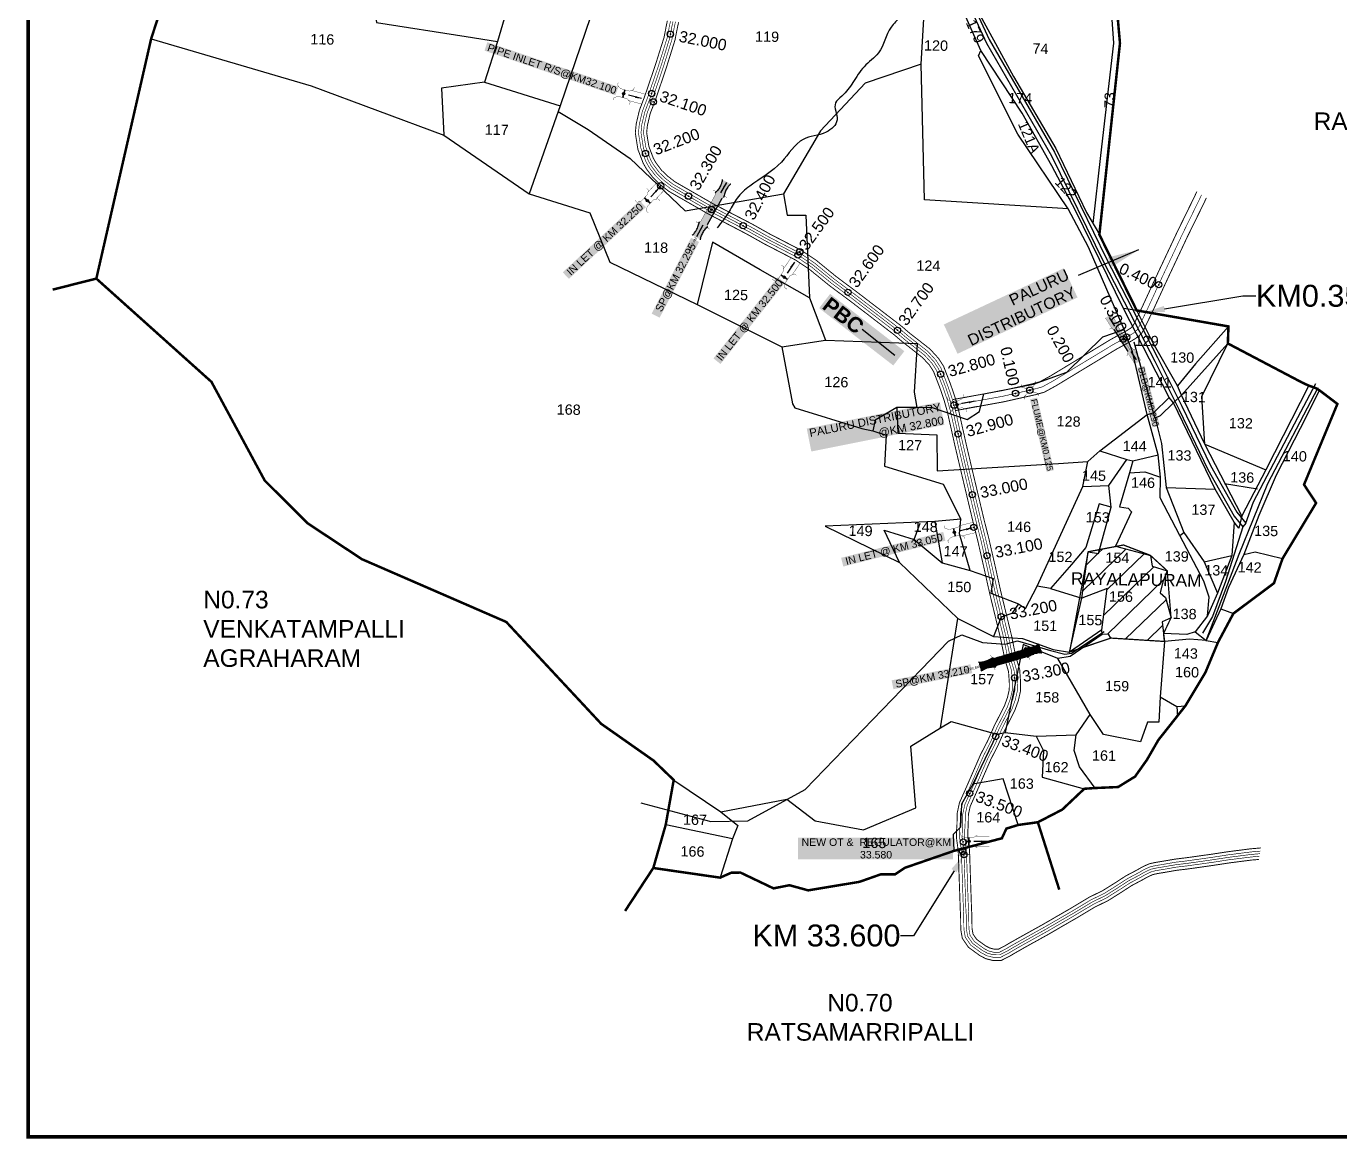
# Model space of a CAD drawing. Header units: millimetres. Extents: x 199216 to 211739, y 1596282 to 1605780.
# Drawn here: x 199216 to 201314, y 1600522 to 1602297 of the extents above; entities that cross this region are included whole.
import ezdxf
from ezdxf import colors
from ezdxf.entities.mleader import LeaderData, LeaderLine
from ezdxf.enums import TextEntityAlignment as Align
from ezdxf.math import Vec2, Vec3

# ---------------------------------------------------------------- set-up
doc = ezdxf.new("R2010")
doc.units = ezdxf.units.MM
doc.header["$PDMODE"] = 32
doc.header["$PDSIZE"] = 10
doc.linetypes.add('ACAD_ISO02W100', pattern=[15, 12, -3])
doc.linetypes.add('HIDDEN2', pattern=[0.1875, 0.125, -0.0625])
for name, color, linetype in [('CANAL1', 7, 'Continuous'), ('CSMark', 72, 'Continuous'), ('PAPER SIZE', 5, 'Continuous'), ('PLOT', 7, 'Continuous'), ('PLOT NO', 7, 'Continuous'), ('RE REMARKS', 7, 'Continuous'), ('ROAD', 1, 'Continuous'), ('STREAM', 4, 'Continuous'), ('STRUCTURE', 5, 'Continuous'), ('TEXT', 1, 'Continuous'), ('text2', 7, 'Continuous'), ('VILLAGE BOUNDARY', 5, 'Continuous'), ('VILLAGE STONES', 240, 'Continuous')]:
    doc.layers.add(name, color=color, linetype=linetype)
doc.styles.get("Standard").update_dxf_attribs({"font": 'arial.ttf'})
doc.dimstyles.get("Standard").update_dxf_attribs({"dimtxt": 0.18, "dimasz": 0.18, "dimexe": 0.18, "dimexo": 0.0625, "dimgap": 0.09, "dimtad": 0, "dimtih": 1, "dimtoh": 1, "dimdec": 4, "dimzin": 0, "dimdsep": 46, "dimtxsty": 'Standard', "dimcen": 0.09, "dimadec": 0, "dimazin": 0, "dimtfac": 1, "dimtdec": 4, "dimtofl": 0, "dimtmove": 0, "dimatfit": 3, "dimfxl": 1, "dimtolj": 1, "dimtzin": 0, "dimarcsym": 0})

# ---------------------------------------------------------------- blocks, each defined once
blk = doc.blocks.new('FLUME')
at = {"layer": 'STRUCTURE'}
for points in [[(-12.6, 11, 0.628, 0.628, 0), (-8.6, 11.2, 0.628, 0.628, 0), (-4.4, 5.4, 0.628, 0.628, 0), (-4, -5.7, 0.628, 0.628, 0), (-7.7, -11.8, 0.628, 0.628, 0), (-11.7, -12, 0, 0, 0)], [(12.6, -11, 0.628, 0.628, 0), (8.6, -11.2, 0.628, 0.628, 0), (4.4, -5.4, 0.628, 0.628, 0), (4, 5.7, 0.628, 0.628, 0), (7.7, 11.8, 0.628, 0.628, 0), (11.7, 12, 0, 0, 0)]]:
    blk.add_lwpolyline(points, format="xyseb", dxfattribs=at)
at = {"layer": 'text2', "color": 2, "linetype": 'Continuous'}
blk.add_circle((0, 0), 1.15, dxfattribs=at)
blk = doc.blocks.new('SP')
at = {"layer": 'STRUCTURE'}
h = blk.add_hatch(dxfattribs=at)
h.set_pattern_fill('DASH', color=256, scale=8, style=0)
h.set_pattern_definition([(0, (0, 0), (1, 1), [1, -1])])
edge = h.paths.add_edge_path()
edge.add_spline(control_points=[(769825.7, 1706742.1), (769825.3, 1706741.8), (769823.8, 1706740.8), (769820.9, 1706740.3), (769817, 1706739.7), (769811.4, 1706738.9), (769804, 1706739.7), (769798.4, 1706741), (769795.6, 1706741.6)], knot_values=[0, 0, 0, 0, 1.613557, 5.24513, 8.624976, 13.470124, 22.190216, 30.746377, 30.746377, 30.746377, 30.746377], degree=3, periodic=0)
edge.add_line((769795.6, 1706741.6), (769792.6, 1706739.6))
edge.add_line((769792.6, 1706739.6), (769732.6, 1706739.6))
edge.add_line((769732.6, 1706739.6), (769729.6, 1706741.6))
edge.add_spline(control_points=[(769729.6, 1706741.6), (769726.9, 1706740.9), (769721.3, 1706739.5), (769713.9, 1706738.5), (769708.3, 1706739.1), (769704.4, 1706739.6), (769701.5, 1706740), (769700, 1706741), (769699.5, 1706741.3)], knot_values=[0, 0, 0, 0, 8.556161, 17.276253, 22.121402, 25.501247, 29.13282, 30.746377, 30.746377, 30.746377, 30.746377], degree=3, periodic=0)
edge.add_line((769699.5, 1706741.3), (769699.5, 1706722.1))
edge.add_spline(control_points=[(769699.5, 1706722.1), (769700, 1706722.4), (769701.4, 1706723.4), (769704.3, 1706724), (769708.2, 1706724.5), (769713.8, 1706725.3), (769721.2, 1706724.5), (769726.8, 1706723.3), (769729.6, 1706722.6)], knot_values=[0, 0, 0, 0, 1.613557, 5.24513, 8.624976, 13.470124, 22.190216, 30.746377, 30.746377, 30.746377, 30.746377], degree=3, periodic=0)
edge.add_line((769729.6, 1706722.6), (769732.6, 1706724.6))
edge.add_line((769732.6, 1706724.6), (769792.6, 1706724.6))
edge.add_line((769792.6, 1706724.6), (769795.6, 1706722.6))
edge.add_spline(control_points=[(769795.6, 1706722.6), (769798.4, 1706723.3), (769803.9, 1706724.8), (769811.3, 1706725.8), (769817, 1706725.1), (769820.9, 1706724.7), (769823.8, 1706724.2), (769825.2, 1706723.3), (769825.7, 1706723)], knot_values=[0, 0, 0, 0, 8.556161, 17.276253, 22.121402, 25.501247, 29.13282, 30.746377, 30.746377, 30.746377, 30.746377], degree=3, periodic=0)
edge.add_line((769825.7, 1706723), (769825.7, 1706742.1))
h.paths.add_polyline_path([(769764.2, 1706732.1, -1), (769761.1, 1706732.1, -1)], flags=0)
h.paths.add_polyline_path([(769761.1, 1706732.1, 1), (769764.2, 1706732.1, 1)], flags=16)
at = {"layer": 'STRUCTURE', "const_width": 0.628}
for points in [[(769726.6, 1706747.6), (769726.6, 1706743.6), (769732.6, 1706739.6), (769792.6, 1706739.6), (769798.6, 1706743.6), (769798.6, 1706747.6)], [(769726.6, 1706716.6), (769726.6, 1706720.6), (769732.6, 1706724.6), (769792.6, 1706724.6), (769798.6, 1706720.6), (769798.6, 1706716.6)]]:
    blk.add_lwpolyline(points, dxfattribs=at)
at = {"layer": 'STRUCTURE', "color": 3}
blk.add_lwpolyline([(769732.6, 1706724.6), (769792.6, 1706724.6)], dxfattribs=at)
blk.add_lwpolyline([(769732.6, 1706724.6), (769792.6, 1706724.6)], dxfattribs=at)
at = {"layer": 'STRUCTURE', "color": 0}
blk.add_circle((769762.6, 1706732.1), 1.55, dxfattribs=at)
at = {"layer": 'STRUCTURE'}
for points in [[(769699.5, 1706741.3), (769700.9, 1706740.5), (769704.4, 1706739.6), (769707.8, 1706739.2), (769712.6, 1706738.8), (769721.3, 1706739.7), (769729.6, 1706741.6)], [(769825.7, 1706742.1), (769824.3, 1706741.3), (769820.8, 1706740.3), (769817.5, 1706739.8), (769812.7, 1706739.2), (769804, 1706739.9), (769795.6, 1706741.6)], [(769699.5, 1706722.1), (769700.9, 1706723), (769704.4, 1706724), (769707.7, 1706724.5), (769712.5, 1706725), (769721.2, 1706724.4), (769729.6, 1706722.6)], [(769825.7, 1706723), (769824.3, 1706723.8), (769820.8, 1706724.7), (769817.4, 1706725.1), (769812.6, 1706725.5), (769803.9, 1706724.6), (769795.6, 1706722.6)]]:
    blk.add_spline(points, degree=3, dxfattribs=at)
at = {"layer": 'STRUCTURE', "color": 0}
blk.add_text('STREAM', height=5, dxfattribs=at).set_placement((769684.3, 1706732.1), align=Align.MIDDLE_CENTER)
for points in [[(769727.4, 1706732.1), (769700.8, 1706732.1)], [(769824.4, 1706732.1), (769800.5, 1706732.1)]]:
    blk.add_leader(points, dimstyle='Standard', override={"dimasz": 10, "dimgap": 0.09, "dimtad": 0}, dxfattribs=at)
blk = doc.blocks.new('OT')
at = {"layer": 'STRUCTURE', "color": 190}
for points, const_width in [([(769751.4, 1706595.8), (769729.4, 1706595.8)], 0.5), ([(769775.2, 1706601.8), (769775.2, 1706597.8), (769769.2, 1706593.8), (769761.8, 1706593.8), (769754.4, 1706593.8), (769748.4, 1706597.8), (769748.4, 1706601.8)], 0.5), ([(769761.8, 1706593.8), (769761.8, 1706581)], 2.5), ([(769751.4, 1706579), (769729.4, 1706579)], 0.5), ([(769748.4, 1706573), (769748.4, 1706577), (769754.4, 1706581), (769761.8, 1706581), (769761.8, 1706581), (769761.8, 1706581), (769769.2, 1706581), (769775.2, 1706577), (769775.2, 1706573)], 0.5)]:
    blk.add_lwpolyline(points, dxfattribs=dict(at, const_width=const_width))
at = {"layer": 'STRUCTURE', "color": 0}
blk.add_circle((769761.8, 1706587.4), 1.87, dxfattribs=at)
blk.add_leader([(769732.6, 1706587.4), (769753.8, 1706587.4)], dimstyle='Standard', override={"dimasz": 10, "dimgap": 0.09, "dimtad": 0}, dxfattribs=at)
blk = doc.blocks.new('DLB')
at = {"layer": 'STRUCTURE'}
h = blk.add_hatch(dxfattribs=at)
h.set_pattern_fill('DOTS', color=6, scale=20, angle=320.3722, style=0)
h.set_pattern_definition([(320.372247934, (0, 0), (1.2786241598, 0.5641323054), [0, -1.25])])
h.paths.add_polyline_path([(769699.5, 1706950), (769699.5, 1706934), (769729.1, 1706934), (769732.1, 1706936), (769792.1, 1706936), (769795.1, 1706934), (769824.7, 1706934), (769824.7, 1706950), (769795.1, 1706950), (769792.1, 1706948), (769732.1, 1706948), (769729.1, 1706950)])
at = {"layer": 'STRUCTURE', "color": 6, "linetype": 'ACAD_ISO02W100', "ltscale": 0.5, "const_width": 0.5}
for points in [[(769699.5, 1706950), (769729.1, 1706950)], [(769795.1, 1706950), (769824.7, 1706950)], [(769699.5, 1706934), (769729.1, 1706934)], [(769795.1, 1706934), (769824.7, 1706934)]]:
    blk.add_lwpolyline(points, dxfattribs=at)
at = {"layer": 'STRUCTURE', "color": 6, "const_width": 0.628}
for points in [[(769726.1, 1706956), (769726.1, 1706952), (769732.1, 1706948), (769792.1, 1706948), (769798.1, 1706952), (769798.1, 1706956)], [(769732.1, 1706942), (769792.1, 1706942)], [(769726.1, 1706928), (769726.1, 1706932), (769732.1, 1706936), (769792.1, 1706936), (769798.1, 1706932), (769798.1, 1706928)]]:
    blk.add_lwpolyline(points, dxfattribs=at)
at = {"layer": 'STRUCTURE', "color": 6}
blk.add_lwpolyline([(769732.1, 1706936), (769792.1, 1706936)], dxfattribs=at)
blk.add_lwpolyline([(769732.1, 1706936), (769792.1, 1706936)], dxfattribs=at)
at = {"layer": 'STRUCTURE', "color": 0}
blk.add_circle((769762.1, 1706942), 1.8, dxfattribs=at)
for points in [[(769703.8, 1706942), (769726.7, 1706942)], [(769818.6, 1706942), (769795.7, 1706942)]]:
    blk.add_leader(points, dimstyle='Standard', override={"dimasz": 10, "dimgap": 0.09, "dimtad": 0}, dxfattribs=at)
blk = doc.blocks.new('PBC')
at = {"layer": 'STRUCTURE', "color": 5, "insert": (13.6, 8.7), "char_height": 30, "width": 181.057, "attachment_point": 1, "rotation": 325.6347, "bg_fill": 1, "box_fill_scale": 1.1, "bg_fill_color": 7, "bg_fill_true_color": 16777215, "bg_fill_transparency": 0}
blk.add_mtext('{\\fArial|b1|i0|c0|p34;\\C256;PBC}', dxfattribs=at)
at = {"layer": 'PAPER SIZE'}
blk.add_leader([(148.6, -102.5), (80.6, -54.7)], dimstyle='Standard', override={"dimasz": 40, "dimgap": 0.09, "dimtad": 0, "dimtfill": 2, "dimtfillclr": 5}, dxfattribs=at)

msp = doc.modelspace()

# ---------------------------------------------------------------- hatches: boundary and pattern name
at = {"layer": 'PLOT'}
h = msp.add_hatch(dxfattribs=at)
h.set_pattern_fill('ANSI31', color=11, scale=205.651495, angle=-0.9543)
h.set_pattern_definition([(44.0457, (192594.081, 1598081.22), (-17.87193, 18.47742), [])])
h.paths.add_polyline_path([(201026.4, 1601393.5), (201030.5, 1601411.1), (201037.5, 1601428.7), (201013.7, 1601436), (201010.6, 1601453.3), (200956.5, 1601467.7), (200929.6, 1601462.5), (200927.9, 1601456.5), (200911.4, 1601459), (200901, 1601385.1), (200941.6, 1601400.2), (200933.3, 1601334.2), (200933.5, 1601326.8), (200943.6, 1601327.6), (200947.5, 1601321.3), (201033, 1601315.9), (201031.6, 1601328.4), (201029.4, 1601347.4), (201043.6, 1601353.7), (201034.8, 1601385.8)])
h.paths.add_polyline_path([(200940.1, 1601375.2), (200986.9, 1601374.4), (200987.3, 1601399.6), (200940.6, 1601400.4)], flags=24)
h.paths.add_polyline_path([(200934.4, 1601437.1), (200981.1, 1601436.3), (200981.5, 1601461.5), (200934.8, 1601462.3)], flags=24)

# ---------------------------------------------------------------- linework, layer by layer
at = {"color": 3}
for p in [(200217, 1602177, 50), (200229, 1602043, 49), (200310, 1602005, 48), (200448.2, 1601932.6), (200451, 1601938, 46), (200697, 1601693, 45), (200726.4, 1601550), (200728.7, 1601497.9), (200786.9, 1601290.3), (200711, 1600981), (200712, 1600996, 41)]:
    msp.add_point(p, dxfattribs=at)
at = {"layer": 'CANAL1', "color": 200, "const_width": 1.5}
for points in [[(200239.6, 1602306.3), (200237.2, 1602295.3), (200237.1, 1602294.2), (200234.3, 1602279.8), (200220.5, 1602236), (200203.3, 1602185.5), (200194.9, 1602163.4), (200189.9, 1602142.2), (200188.4, 1602127.2), (200192.5, 1602101.2), (200200.9, 1602079.2), (200206.4, 1602069.6), (200216.5, 1602056.1), (200227.7, 1602045.2), (200241.7, 1602034.3), (200304, 1601998.5), (200366.7, 1601965.8), (200394.7, 1601950.1), (200444.1, 1601924.6), (200444.2, 1601924.5), (200465.9, 1601910.1), (200498.3, 1601883.7), (200531.2, 1601859.3), (200592.8, 1601812), (200602.3, 1601804.7), (200615.2, 1601793.7), (200630.5, 1601781.8), (200646.7, 1601769), (200658.1, 1601756.7), (200664.5, 1601746.7), (200667.8, 1601738.2), (200674.7, 1601720.3), (200681.3, 1601701), (200686.5, 1601682.6), (200698.8, 1601627.6), (200708, 1601588.7), (200717.7, 1601547.9), (200727.9, 1601505.1), (200735.2, 1601476.2), (200745.8, 1601429.7), (200753.9, 1601393.4), (200771.4, 1601321.1), (200778.4, 1601287.1), (200784.2, 1601267.9), (200785.5, 1601249.3), (200785.4, 1601239.1), (200782.5, 1601226.4), (200777.6, 1601212.9), (200761.5, 1601181.4), (200750.9, 1601157.3), (200739.7, 1601135.6), (200729.4, 1601112), (200717.7, 1601085.1), (200705.9, 1601058.6), (200702.2, 1601041.8), (200701.9, 1601023.5), (200701.3, 1601015.5), (200701.1, 1601002.4), (200703.9, 1600981.8), (200706.8, 1600898.2), (200707.1, 1600887.9), (200707.7, 1600878.4), (200707.9, 1600856.7), (200710.4, 1600842.1), (200720.3, 1600827.8), (200738, 1600814.9), (200748, 1600809.6), (200758.8, 1600806.9), (200772.3, 1600806.7), (200786.9, 1600814.2), (200794.3, 1600818.6), (200811.3, 1600828.3), (200848, 1600848.6), (200869.6, 1600861.2), (200891.5, 1600873.8), (200921.9, 1600892), (200942.9, 1600902.2), (200955.5, 1600910.1), (200965.2, 1600916.2), (200980.4, 1600926.1), (200998.8, 1600935.9), (201004.1, 1600939), (201009.4, 1600941.6), (201014.6, 1600943.9), (201021.4, 1600945.4), (201031.8, 1600947.1), (201052.5, 1600950.7), (201070.9, 1600952.9), (201111.1, 1600958.6), (201136.6, 1600962.5), (201172.5, 1600967.1), (201183.8, 1600968)], [(200257.5, 1602304), (200255.1, 1602292.8), (200255, 1602292), (200251.7, 1602275.4), (200237.6, 1602230.4), (200220.3, 1602179.3), (200212.1, 1602158.1), (200207.7, 1602139.2), (200206.5, 1602127.7), (200210, 1602105.9), (200217.2, 1602086.9), (200221.5, 1602079.4), (200230.1, 1602068), (200239.5, 1602058.8), (200251.8, 1602049.3), (200312.7, 1602014.2), (200375.3, 1601981.7), (200403.2, 1601966), (200452.3, 1601940.6), (200453.3, 1601940.1), (200476.6, 1601924.6), (200509.4, 1601897.9), (200542, 1601873.6), (200603.8, 1601826.3), (200613.7, 1601818.7), (200626.6, 1601807.6), (200641.6, 1601796), (200659, 1601782.3), (200672.4, 1601767.7), (200680.6, 1601754.9), (200684.5, 1601744.7), (200691.6, 1601726.4), (200698.5, 1601706.4), (200704, 1601687), (200716.4, 1601631.6), (200725.5, 1601592.8), (200735.2, 1601552), (200745.3, 1601509.4), (200752.7, 1601480.4), (200763.4, 1601433.7), (200771.4, 1601397.4), (200789, 1601325), (200795.8, 1601291.5), (200802, 1601271.2), (200803.5, 1601249.9), (200803.4, 1601237), (200799.8, 1601221.3), (200794.2, 1601205.7), (200777.8, 1601173.6), (200767.2, 1601149.6), (200756, 1601127.8), (200745.9, 1601104.8), (200734.2, 1601077.9), (200723.1, 1601052.9), (200720.1, 1601039.7), (200719.9, 1601022.7), (200719.3, 1601014.7), (200719.1, 1601003.5), (200721.9, 1600983.4), (200724.8, 1600898.8), (200725.1, 1600888.7), (200725.7, 1600879.1), (200725.9, 1600858.3), (200727.5, 1600849), (200733.3, 1600840.5), (200747.5, 1600830.2), (200754.5, 1600826.6), (200761.2, 1600824.9), (200768.1, 1600824.8), (200778.1, 1600830), (200785.2, 1600834.2), (200802.5, 1600844), (200839.1, 1600864.3), (200860.6, 1600876.8), (200882.3, 1600889.3), (200913.3, 1600907.9), (200934.1, 1600918), (200945.9, 1600925.4), (200955.5, 1600931.4), (200971.3, 1600941.7), (200990.1, 1600951.6), (200995.6, 1600954.8), (201001.7, 1600957.9), (201009, 1600961.1), (201018, 1600963.1), (201028.8, 1600964.9), (201049.9, 1600968.5), (201068.5, 1600970.8), (201108.5, 1600976.4), (201134.1, 1600980.3), (201170.6, 1600985), (201187, 1600986.4)], [(200695.4, 1601701.9), (200773.5, 1601716.1), (200802.4, 1601722.5), (200821.9, 1601726.9), (200834.4, 1601730.4), (200850.2, 1601739), (200947.2, 1601797.7), (200972, 1601811.3), (200979.4, 1601815.9), (200982.4, 1601818.9), (200984.7, 1601822.8), (200997.8, 1601850.1), (201018.4, 1601894.8), (201053.3, 1601969), (201080.5, 1602024.5), (201084.8, 1602033.7)], [(200698.6, 1601684.1), (200777.1, 1601698.4), (200806.3, 1601705), (200826.3, 1601709.4), (200841.2, 1601713.6), (200859.2, 1601723.4), (200956.2, 1601782.1), (200981.2, 1601795.8), (200990.6, 1601801.8), (200996.8, 1601807.8), (201000.6, 1601814.4), (201014.1, 1601842.4), (201034.7, 1601887.2), (201069.5, 1601961.2), (201096.8, 1602016.7), (201100, 1602023.7)]]:
    msp.add_lwpolyline(points, dxfattribs=at)
at = {"layer": 'CANAL1', "color": 5, "const_width": 1}
for points in [[(200244.6, 1602305.8), (200242.1, 1602294.6), (200242.1, 1602293.6), (200239.1, 1602278.6), (200225.3, 1602234.4), (200208, 1602183.8), (200199.7, 1602161.9), (200194.8, 1602141.4), (200193.4, 1602127.3), (200197.4, 1602102.5), (200205.4, 1602081.4), (200210.6, 1602072.3), (200220.3, 1602059.4), (200231, 1602048.9), (200244.5, 1602038.5), (200306.5, 1602002.8), (200369.1, 1601970.2), (200397.1, 1601954.5), (200446.4, 1601929), (200446.7, 1601928.9), (200468.8, 1601914.1), (200501.4, 1601887.6), (200534.2, 1601863.3), (200595.9, 1601816), (200605.5, 1601808.6), (200618.4, 1601797.6), (200633.6, 1601785.7), (200650.1, 1601772.7), (200662, 1601759.7), (200668.9, 1601748.9), (200672.4, 1601740), (200679.4, 1601722), (200686.1, 1601702.5), (200691.4, 1601683.8), (200703.7, 1601628.7), (200712.8, 1601589.8), (200722.5, 1601549), (200732.7, 1601506.3), (200740.1, 1601477.3), (200750.7, 1601430.8), (200758.7, 1601394.5), (200776.3, 1601322.2), (200783.2, 1601288.3), (200789.1, 1601268.9), (200790.5, 1601249.5), (200790.4, 1601238.5), (200787.3, 1601225), (200782.2, 1601210.9), (200766, 1601179.2), (200755.4, 1601155.2), (200744.2, 1601133.4), (200734, 1601110), (200722.3, 1601083.1), (200710.6, 1601057), (200707.2, 1601041.2), (200706.9, 1601023.3), (200706.3, 1601015.3), (200706.1, 1601002.7), (200708.9, 1600982.3), (200711.8, 1600898.4), (200712.1, 1600888.1), (200712.7, 1600878.6), (200712.9, 1600857.1), (200715.1, 1600844), (200723.9, 1600831.3), (200740.6, 1600819.1), (200749.8, 1600814.3), (200759.5, 1600811.9), (200771.2, 1600811.7), (200784.5, 1600818.6), (200791.8, 1600823), (200808.9, 1600832.7), (200845.5, 1600853), (200867.1, 1600865.5), (200888.9, 1600878.1), (200919.5, 1600896.4), (200940.5, 1600906.6), (200952.8, 1600914.4), (200962.5, 1600920.4), (200977.9, 1600930.4), (200996.4, 1600940.2), (201001.7, 1600943.4), (201007.2, 1600946.1), (201013, 1600948.7), (201020.5, 1600950.4), (201030.9, 1600952), (201051.7, 1600955.7), (201070.2, 1600957.9), (201110.4, 1600963.5), (201135.9, 1600967.5), (201172, 1600972), (201184.7, 1600973.1)], [(200252.5, 1602304.7), (200250.1, 1602293.5), (200250, 1602292.6), (200246.9, 1602276.6), (200232.9, 1602231.9), (200215.6, 1602181), (200207.4, 1602159.5), (200202.7, 1602140.1), (200201.5, 1602127.6), (200205.2, 1602104.6), (200212.7, 1602084.8), (200217.3, 1602076.7), (200226.3, 1602064.7), (200236.2, 1602055), (200249, 1602045.2), (200310.3, 1602009.9), (200372.9, 1601977.3), (200400.9, 1601961.6), (200450, 1601936.1), (200450.8, 1601935.8), (200473.6, 1601920.5), (200506.3, 1601893.9), (200539, 1601869.6), (200600.7, 1601822.4), (200610.5, 1601814.8), (200623.4, 1601803.8), (200638.5, 1601792), (200655.6, 1601778.6), (200668.4, 1601764.6), (200676.1, 1601752.6), (200679.9, 1601742.9), (200686.9, 1601724.7), (200693.7, 1601704.9), (200699.1, 1601685.8), (200711.5, 1601630.5), (200720.6, 1601591.7), (200730.3, 1601550.9), (200740.5, 1601508.2), (200747.8, 1601479.2), (200758.5, 1601432.6), (200766.5, 1601396.3), (200784.1, 1601323.9), (200791, 1601290.3), (200797, 1601270.3), (200798.5, 1601249.7), (200798.4, 1601237.6), (200795, 1601222.7), (200789.6, 1601207.7), (200773.3, 1601175.8), (200762.7, 1601151.7), (200751.4, 1601130), (200741.3, 1601106.8), (200729.6, 1601079.9), (200718.3, 1601054.5), (200715.2, 1601040.3), (200714.9, 1601022.9), (200714.3, 1601014.9), (200714.1, 1601003.2), (200716.9, 1600983), (200719.8, 1600898.6), (200720.1, 1600888.5), (200720.7, 1600878.9), (200720.9, 1600857.8), (200722.7, 1600847.1), (200729.7, 1600837), (200744.9, 1600825.9), (200752.7, 1600821.9), (200760.5, 1600819.9), (200769.3, 1600819.8), (200780.6, 1600825.6), (200787.7, 1600829.9), (200805, 1600839.6), (200841.5, 1600860), (200863.1, 1600872.4), (200884.9, 1600885), (200915.7, 1600903.5), (200936.6, 1600913.6), (200948.6, 1600921.1), (200958.1, 1600927.1), (200973.8, 1600937.3), (200992.5, 1600947.2), (200997.9, 1600950.4), (201003.8, 1600953.4), (201010.5, 1600956.3), (201018.9, 1600958.2), (201029.6, 1600959.9), (201050.6, 1600963.6), (201069.2, 1600965.8), (201109.2, 1600971.4), (201134.8, 1600975.4), (201171.1, 1600980), (201186.1, 1600981.3)]]:
    msp.add_lwpolyline(points, dxfattribs=at)
at = {"layer": 'CANAL1', "color": 1, "linetype": 'HIDDEN2', "ltscale": 4, "const_width": 1}
for points in [[(200248.6, 1602305.2), (200246.1, 1602294.1), (200246.1, 1602293.1), (200243, 1602277.6), (200229.1, 1602233.2), (200211.8, 1602182.4), (200203.5, 1602160.7), (200198.8, 1602140.7), (200197.5, 1602127.5), (200201.3, 1602103.5), (200209.1, 1602083.1), (200213.9, 1602074.5), (200223.3, 1602062), (200233.6, 1602052), (200246.8, 1602041.8), (200308.4, 1602006.3), (200371, 1601973.7), (200399, 1601958.1), (200448.2, 1601932.6), (200448.8, 1601932.3), (200471.2, 1601917.3), (200503.9, 1601890.8), (200536.6, 1601866.4), (200598.3, 1601819.2), (200608, 1601811.7), (200620.9, 1601800.7), (200636, 1601788.9), (200652.9, 1601775.6), (200665.2, 1601762.2), (200672.5, 1601750.8), (200676.1, 1601741.4), (200683.2, 1601723.3), (200689.9, 1601703.7), (200695.2, 1601684.8), (200707.6, 1601629.6), (200716.7, 1601590.7), (200726.4, 1601550), (200736.6, 1601507.3), (200743.9, 1601478.3), (200754.6, 1601431.7), (200762.6, 1601395.4), (200780.2, 1601323), (200787.1, 1601289.3), (200793.1, 1601269.6), (200794.5, 1601249.6), (200794.4, 1601238.1), (200791.1, 1601223.8), (200785.9, 1601209.3), (200769.6, 1601177.5), (200759.1, 1601153.5), (200747.8, 1601131.7), (200737.7, 1601108.4), (200726, 1601081.5), (200714.5, 1601055.8), (200711.2, 1601040.8), (200710.9, 1601023.1), (200710.3, 1601015.1), (200710.1, 1601002.9), (200712.9, 1600982.6), (200715.8, 1600898.5), (200716.1, 1600888.3), (200716.7, 1600878.7), (200716.9, 1600857.5), (200718.9, 1600845.5), (200726.8, 1600834.1), (200742.8, 1600822.5), (200751.3, 1600818.1), (200760, 1600815.9), (200770.2, 1600815.8), (200782.5, 1600822.1), (200789.7, 1600826.4), (200806.9, 1600836.2), (200843.5, 1600856.5), (200865.1, 1600869), (200886.9, 1600881.6), (200917.6, 1600900), (200938.5, 1600910.1), (200950.7, 1600917.8), (200960.3, 1600923.8), (200975.8, 1600933.9), (200994.4, 1600943.7), (200999.8, 1600946.9), (201005.5, 1600949.8), (201011.8, 1600952.5), (201019.7, 1600954.3), (201030.3, 1600956), (201051.2, 1600959.6), (201069.7, 1600961.8), (201109.8, 1600967.5), (201135.4, 1600971.4), (201171.5, 1600976), (201185.4, 1600977.2)], [(200697, 1601693), (200775.3, 1601707.2), (200804.4, 1601713.8), (200824.1, 1601718.2), (200837.8, 1601722), (200854.7, 1601731.2), (200951.7, 1601789.9), (200976.6, 1601803.5), (200985, 1601808.9), (200989.6, 1601813.3), (200992.6, 1601818.6), (201005.9, 1601846.2), (201026.5, 1601891), (201061.4, 1601965.1), (201088.6, 1602020.6), (201092.4, 1602028.6)]]:
    msp.add_lwpolyline(points, dxfattribs=at)
at = {"layer": 'PAPER SIZE', "color": 5, "const_width": 5.98}
msp.add_lwpolyline([(199219.2, 1605343.6), (202364.9, 1605343.6), (202364.9, 1600525.4), (199219.2, 1600525.4)], close=True, dxfattribs=at)
at = {"layer": 'PLOT'}
for points in [[(199857.6, 1603979.4), (199915.7, 1603866.2), (199931.6, 1603832.2), (199985.4, 1603737.3), (200042.6, 1603633.2), (200073.8, 1603576.8), (200153, 1603424), (200226.8, 1603292.1), (200258.8, 1603230.2), (200331.9, 1603084.1), (200373.9, 1602995.8), (200425.4, 1602900.3), (200459.4, 1602836), (200529.4, 1602710.7), (200567, 1602639.3), (200594.5, 1602589.3), (200627.4, 1602529.8), (200686.2, 1602425.3), (200701.7, 1602397.4), (200725.6, 1602339.5), (200792.3, 1602217.3), (200859.8, 1602102.4), (200908.6, 1602000.6), (200929.2, 1601965.1)], [(201144.4, 1601506.1), (201114.3, 1601558.8), (201047.6, 1601696.4), (201040.6, 1601705.4), (200967.5, 1601847.4), (200891, 1602003.7), (200853.3, 1602074.8), (200806, 1602158.9), (200739.8, 1602259), (200676.9, 1602401.3), (200610.2, 1602532.6), (200581.3, 1602591.9), (200514.3, 1602700.8), (200442.4, 1602837.9), (200408.1, 1602902.5), (200326.3, 1603058.4), (200316, 1603082.2), (200243, 1603228), (200139, 1603425), (200093.6, 1603501.7), (200060.1, 1603575.1), (199916.2, 1603834.8), (199852.5, 1603948.5)], [(200180.9, 1602500.3), (200068.7, 1602170.5)], [(199483.8, 1602487.2), (199568.1, 1602445.7), (199731.2, 1602377.6), (199727.4, 1602361.8), (199742, 1602357.1), (199744.3, 1602324.8), (199772, 1602325), (199775, 1602303.7), (199918.6, 1602281.4), (199968.2, 1602273)], [(200879.5, 1602006), (200650.2, 1602020.6), (200644.8, 1602237.3), (200652.2, 1602364.2), (200676.9, 1602401.3)], [(199996.5, 1602369.4), (199968.2, 1602273), (199947.8, 1602208.2), (199878.9, 1602198.9), (199882.5, 1602123.7)], [(200948.7, 1602315.7), (200951.8, 1602270.4), (200931.1, 1602091.5), (200918.9, 1601983)], [(199415.5, 1602277.6), (199670.8, 1602202.5), (199882.5, 1602123.7), (200018.7, 1602029.9), (200116, 1601999.9), (200147.8, 1601921.3), (200287, 1601853.7), (200422.3, 1601785.9), (200439.5, 1601695.1), (200443, 1601688.5), (200550.1, 1601655.7), (200567.8, 1601651.9), (200589, 1601644.9), (200586.2, 1601595.6), (200679.6, 1601566.7), (200708.1, 1601510.9), (200666.4, 1601507.5), (200491.7, 1601499.8), (200610, 1601442), (200585.5, 1601493.7), (200633.5, 1601478.7), (200643, 1601504.4)], [(200610, 1601442), (200703.5, 1601352.5), (200760.4, 1601323.6), (200806.6, 1601320.8), (200855.4, 1601303.2), (200881.7, 1601299), (200901, 1601385.1), (200911.4, 1601459), (200927.9, 1601456.5), (200948, 1601530.1), (200944.1, 1601564.8), (200973.1, 1601606), (200982.6, 1601604.1), (201022.9, 1601613.9), (201005.5, 1601677.8), (200982.1, 1601778.2), (200969, 1601813.5), (200911.7, 1601945.1), (200879.5, 1602006), (200799, 1602125.6), (200736, 1602250.4), (200739.8, 1602259)], [(200644.8, 1602237.3), (200555.5, 1602206.8), (200484, 1602130.6), (200424.9, 1602030.3)], [(199947.8, 1602208.2), (200068.7, 1602170.5), (200065.5, 1602161.3), (200018.7, 1602029.9)], [(200065.5, 1602161.3), (200113.4, 1602132.9), (200180, 1602086.4), (200268.1, 1602003.2), (200424.9, 1602030.3), (200430.7, 1601996.2), (200460.5, 1601996.2), (200466.6, 1601864.4), (200492.1, 1601796.4)], [(200466.6, 1601864.4), (200387.7, 1601909.1), (200311.8, 1601953.2), (200287, 1601853.7)], [(200929.2, 1601965.1), (200988.8, 1601844.1)], [(200988.8, 1601844.1), (200967.5, 1601847.4)], [(201156.6, 1601516.6), (201097.6, 1601630.7), (201060.5, 1601708.7), (201054.1, 1601723.7), (201015.3, 1601791.8), (200988.8, 1601844.1)], [(200638, 1601689), (200660.5, 1601689.8), (200718.3, 1601670.1), (200737.9, 1601682.6), (200745, 1601711), (200824.3, 1601726.5), (200877.4, 1601745.4), (200934.8, 1601802), (200969, 1601813.5)], [(201135.3, 1601818.6), (201082.8, 1601759.1), (201054.1, 1601723.7)], [(200422.3, 1601785.9), (200492.1, 1601796.4), (200638.5, 1601791.2), (200633.3, 1601713.5), (200638, 1601689), (200605.8, 1601689.1), (200571.1, 1601669), (200567.8, 1601651.9)], [(200605.8, 1601689.1), (200607.7, 1601648.5), (200669.6, 1601645.7), (200670.2, 1601587.9), (200863.8, 1601600.1), (200911, 1601603.1), (200929.8, 1601620.2), (201005.5, 1601677.8), (201015.8, 1601680.9), (200984.6, 1601793.5)], [(201097.6, 1601630.7), (201093, 1601706.9), (201134.3, 1601791.4), (201060.5, 1601708.7)], [(201263.5, 1601724.1), (201194.8, 1601589.5), (201156.6, 1601516.6), (201152.1, 1601496.5), (201144.4, 1601506.1), (201140.5, 1601452.8), (201117.8, 1601392.7), (201101.7, 1601356.7), (201081.9, 1601331.5), (201069.1, 1601327.1), (201031.6, 1601328.4), (201033, 1601315.9), (200947.5, 1601321.3), (200943.6, 1601327.6), (200933.5, 1601326.8), (200882.4, 1601292.1), (200863, 1601288.9)], [(201280.5, 1601716.7), (201250, 1601655.5), (201211.4, 1601581.5), (201184, 1601516.9), (201159.7, 1601454.5), (201177.7, 1601458.7), (201221.6, 1601448.1)], [(201015.8, 1601680.9), (201040.6, 1601705.4)], [(201047.6, 1601696.4), (201026.3, 1601675.7), (201018.4, 1601672.2), (201015.8, 1601680.9)], [(201060.5, 1601708.7), (201047.6, 1601696.4)], [(201018.4, 1601672.2), (201028.2, 1601632), (201035.9, 1601561.3), (201114.3, 1601558.8)], [(200929.8, 1601620.2), (200973.1, 1601606)], [(201057.5, 1601484.7), (201026.2, 1601545.2), (201027, 1601577.8), (201022.9, 1601613.9)], [(201097.6, 1601630.7), (201194.8, 1601589.5)], [(200800, 1601376), (200811.4, 1601368.3), (200829.9, 1601404.2), (200902.7, 1601563), (200911, 1601603.1)], [(200982.6, 1601604.1), (200977.5, 1601584.9), (200961.1, 1601530.8), (200975.2, 1601528.8), (200980.5, 1601522.7), (200954.7, 1601468.2), (201010.6, 1601453.3), (201013.7, 1601436), (201037.5, 1601428.7), (201030.5, 1601411.1), (201026.4, 1601393.5), (201034.8, 1601385.8), (201043.6, 1601353.7), (201029.4, 1601347.4), (201031.6, 1601328.4)], [(200977.5, 1601584.9), (201002, 1601586.8), (201027, 1601577.8)], [(200902.7, 1601563), (200944.1, 1601564.8)], [(201035.9, 1601561.3), (201064.1, 1601489.8), (201096.3, 1601443), (201140.5, 1601452.8)], [(201129.2, 1601567.9), (201181.8, 1601559.6)], [(200948, 1601530.1), (200928.7, 1601535.7), (200907.6, 1601465.8), (200884.5, 1601438.5), (200851.3, 1601400.6), (200829.9, 1601404.2)], [(200633.5, 1601478.7), (200678, 1601441.4), (200723, 1601429), (200705.7, 1601487.6), (200708.1, 1601510.9)], [(200666.4, 1601507.5), (200678, 1601441.4)], [(201101.7, 1601356.7), (201104.7, 1601386.4), (201095.8, 1601412), (201057.5, 1601484.7), (201064.1, 1601489.8)], [(201159.7, 1601454.5), (201135.4, 1601401.9), (201122.9, 1601368), (201143.1, 1601360.4)], [(200723, 1601429), (200759.8, 1601416.3), (200756, 1601392.8), (200800, 1601376), (200789.4, 1601360.6), (200772.6, 1601354.6), (200760.4, 1601323.6)], [(201096.3, 1601443), (201117.8, 1601392.7)], [(200851.3, 1601400.6), (200901, 1601385.1)], [(200933.3, 1601334.2), (200941.6, 1601400.2), (200901, 1601385.1)], [(201122.9, 1601368), (201099.8, 1601317.2), (201118.5, 1601314.3)], [(200675.6, 1601177.8), (200703.5, 1601352.5)], [(200933.5, 1601326.8), (200933.3, 1601334.2), (200881.7, 1601299)], [(201099.8, 1601317.2), (201073.3, 1601319.7), (201033, 1601315.9), (201026.3, 1601227.5), (201052.7, 1601212.2), (201066.6, 1601213.2)], [(201081.9, 1601331.5), (201099.8, 1601317.2)], [(201026.3, 1601227.5), (201024, 1601187.3), (201006.3, 1601187.3), (200995, 1601155.6), (200935.8, 1601167.2), (200914.7, 1601199.2), (200863, 1601288.9), (200807.4, 1601311.2), (200779, 1601170.7), (200828.4, 1601164.7), (200892.1, 1601166.7), (200914.7, 1601199.2)], [(201052.7, 1601212.2), (201054.2, 1601195.4)], [(200324.7, 1601043.9), (200430.3, 1601064.4), (200475.6, 1601029.6), (200552.9, 1601015.4), (200636.4, 1601050.4), (200628.1, 1601148.7), (200675.6, 1601177.8), (200692.8, 1601188.1), (200765.4, 1601168.1), (200779, 1601170.7)], [(200765.4, 1601168.1), (200727.1, 1601088.1), (200708.9, 1601056.1), (200707.7, 1601019.7), (200695.7, 1601007.6), (200696.7, 1600981.6)], [(200828.4, 1601164.7), (200839.8, 1601141.6), (200837.9, 1601099.3), (200905.1, 1601080.8)], [(200922.3, 1601082), (200897.5, 1601116), (200889.1, 1601142), (200892.1, 1601166.7)], [(200249.7, 1601094.8), (200324.7, 1601043.9), (200352, 1601022.3), (200343.4, 1601000.7), (200323.8, 1600939)], [(200799.8, 1601023.1), (200775.4, 1601096.7), (200727.1, 1601088.1)], [(200343.4, 1601000.7), (200236.9, 1601023.1)]]:
    msp.add_lwpolyline(points, dxfattribs=at)
at = {"layer": 'PLOT', "color": 11, "const_width": 2.06}
msp.add_lwpolyline([(200881.7, 1601299), (200911.4, 1601459), (200967.7, 1601469.8), (201010.6, 1601453.3), (201037.5, 1601428.7), (201043.6, 1601353.7), (201031.6, 1601328.4), (201033, 1601315.9), (200947.5, 1601321.3), (200881.7, 1601299)], dxfattribs=at)
at = {"layer": 'ROAD'}
for points in [[(200700.8, 1602390.9), (200753.3, 1602276.4), (200857.5, 1602096.9), (200940.8, 1601926.7), (201022.2, 1601769.2), (201060.9, 1601691.4), (201106.6, 1601596.5), (201148.8, 1601522), (201163, 1601504.5), (201175.3, 1601538.9), (201246.1, 1601673.1), (201275, 1601727.5)], [(200696.3, 1602385), (200748.8, 1602270.4), (200853, 1602091), (200936.2, 1601920.8), (201017.6, 1601763.2), (201056.4, 1601685.4), (201102.1, 1601590.5), (201144.3, 1601516), (201158.4, 1601498.6), (201158.4, 1601498.6)], [(201099.8, 1601317.2), (201152.5, 1601455), (201197.9, 1601568.2), (201278.3, 1601721.3)], [(201163, 1601504.5), (201158.4, 1601498.6), (201130.3, 1601411.3), (201109.6, 1601355.9), (201093.7, 1601329)], [(200197.3, 1601058.4), (200309, 1601028.5), (200368.2, 1601029.6), (200459.8, 1601079.5), (200644.6, 1601271.1), (200688.6, 1601316.1), (200709.4, 1601326.3), (200742.7, 1601314.3), (200778.6, 1601311.6), (200798.7, 1601316.8), (200851.3, 1601301.6), (200873.9, 1601295.6), (200884.5, 1601297.3), (200937, 1601332)]]:
    msp.add_lwpolyline(points, dxfattribs=at)
at = {"layer": 'STREAM'}
msp.add_spline([(200789.7, 1602747.2), (200794.8, 1602719.2), (200792.6, 1602697.1), (200768.8, 1602665.2), (200758, 1602647.4), (200755.1, 1602622.2), (200748.5, 1602579.9), (200750.9, 1602557.5), (200733.1, 1602514.6), (200728.1, 1602492.3), (200689.9, 1602470.2), (200659.6, 1602444.4), (200647.5, 1602409.4), (200645.4, 1602383.3), (200636.1, 1602369.6), (200629, 1602338.3), (200612, 1602312.8), (200596.6, 1602296.1), (200576.6, 1602255.1), (200553.6, 1602233), (200535.8, 1602207.9), (200518, 1602186), (200508, 1602175.4), (200510.4, 1602148), (200492.9, 1602128.5), (200456.4, 1602117.1), (200421.9, 1602080.9), (200371, 1602042.4), (200351, 1602023.4), (200338.3, 1602002.2), (200318.9, 1601976.1)], degree=3, dxfattribs=at)
at = {"layer": 'text2', "color": 3, "linetype": 'Continuous', "const_width": 1}
msp.add_lwpolyline([(200703.1, 1600975), (200723.1, 1600975.7)], dxfattribs=at)
at = {"layer": 'text2', "color": 5, "linetype": 'Continuous'}
for p in [(200244.4, 1602284.9), (200214.5, 1602190.2), (200204.7, 1602094.5), (200273.3, 1602026.5), (200360.6, 1601979.2), (200527.9, 1601872.9), (200607, 1601812.5), (200675.8, 1601742.4), (200703.7, 1601647), (200726.4, 1601550)]:
    msp.add_point(p, dxfattribs=at)
at = {"layer": 'text2', "color": 2, "linetype": 'Continuous'}
for p in [(201023.9, 1601885.2), (200972.9, 1601801.5), (200795.4, 1601711.8), (200749.8, 1601452.7), (200772.4, 1601355.3), (200793.9, 1601257.9), (200763.8, 1601164.3), (200722.3, 1601073.4), (200713.1, 1600975.6)]:
    msp.add_point(p, dxfattribs=at)
at = {"layer": 'text2', "color": 3}
for p in [(200967, 1601798.3, 1), (200818.2, 1601716.8, 1)]:
    msp.add_point(p, dxfattribs=at)
at = {"layer": 'VILLAGE BOUNDARY', "const_width": 4}
msp.add_lwpolyline([(200958.1, 1602315.5), (200962.1, 1602270.5), (200929.2, 1601965.1), (200988.8, 1601844.1), (201135.3, 1601818.6), (201134.3, 1601791.4), (201252.9, 1601729), (201263.5, 1601724.1), (201263.5, 1601724.1), (201274.1, 1601720.4), (201280.5, 1601716.7), (201309.2, 1601694.9), (201255.9, 1601566.1), (201275.2, 1601536.8), (201221.6, 1601448.1), (201207.9, 1601408.8), (201143.1, 1601360.4), (201118.5, 1601314.3), (201098.4, 1601266.2), (201066.6, 1601213.2), (201023.3, 1601158.5), (201005.2, 1601127.1), (200986.2, 1601100.3), (200959.1, 1601083.6), (200922.3, 1601082), (200905.1, 1601080.8), (200870, 1601047.6), (200831, 1601027.4), (200865.2, 1600919.8), (200831, 1601027.4), (200799.8, 1601023.1), (200780.8, 1601017.3), (200773.6, 1601001.8), (200696.7, 1600981.6), (200618.5, 1600954.6), (200603.2, 1600944.4), (200580.3, 1600944.3), (200546.2, 1600932.3), (200464.4, 1600918.7), (200434.5, 1600926.9), (200409, 1600921.9), (200356.2, 1600947.1), (200341.7, 1600946.9), (200323.8, 1600939), (200217.1, 1600954.4), (200172.1, 1600885.9), (200217.1, 1600954.4), (200236.9, 1601023.1), (200249.7, 1601094.8), (200217.5, 1601125.8), (200133.9, 1601184.5), (199982.4, 1601347), (199751.9, 1601447.2), (199665.2, 1601504.5), (199596.8, 1601572.7), (199511.8, 1601730.1), (199328, 1601894.9), (199258.3, 1601877.3), (199328, 1601894.9), (199415.5, 1602277.6), (199483.8, 1602487.2)], dxfattribs=at)

# ---------------------------------------------------------------- block references
at = {"layer": 'PAPER SIZE', "xscale": 0.8, "yscale": 0.8, "zscale": 0.8, "rotation": 356.6731201969778}
msp.add_blockref('PBC', (200488.6, 1601860.9), dxfattribs=at)
at = {"layer": 'STRUCTURE', "color": 0}
for p, rotation in [((1401476.9, 3038099.3), 164.3614685855705), ((-525447, 3327823.4, 49), 227.083368748175), ((-777074.1, 3198602.3), 235.7528076689002), ((643361.6, 3420766.8), 190.601177939592), ((542929.3, 3442101.7), 193.7449827661974), ((970482.8, 3307584.1), 180.0000000004695)]:
    msp.add_blockref('OT', p, dxfattribs=dict(at, rotation=rotation))
for name, p, xscale, yscale, zscale, rotation in [('SP', (1100377.3, 404766.9, 48), 0.7999999999999998, 0.7999999999999998, 0.7999999999999998, 61.21146023135175), ('DLB', (-1095342.5, 1407860, 1), 0.7, 0.7, 0.7, 302.7822561682547), ('SP', (-5920.2, 117790.3), 0.7999999999999998, 0.7999999999999998, 0.7999999999999998, 16.34373745865472)]:
    msp.add_blockref(name, p, dxfattribs=dict(at, xscale=xscale, yscale=yscale, zscale=zscale, rotation=rotation))
at = {"layer": 'text2', "color": 2, "linetype": 'Continuous', "rotation": 281.2408969999149}
msp.add_blockref('FLUME', (200818.2, 1601716.8, 1), dxfattribs=at)

# ---------------------------------------------------------------- texts
at = {"layer": 'CSMark', "color": 1}
for s, rotation, p in [('32.000', 348.7875, (200258.5, 1602282)), ('32.100', 341.1892, (200228.5, 1602186.9)), ('32.200', 20.8848, (200218.1, 1602099.8)), ('32.300', 60.0534, (200281.6, 1602038.4)), ('32.400', 62.5066, (200369.6, 1601990.7)), ('32.500', 54.155, (200455.3, 1601943.5)), ('32.600', 54.155, (200534.9, 1601883.8)), ('0.400', 334.6559, (200962.6, 1601912.8)), ('32.700', 54.155, (200614.1, 1601823.4)), ('0.300', 298.7779, (200936.7, 1601866.5)), ('0.200', 298.7779, (200852.1, 1601818)), ('0.100', 282.6181, (200779.5, 1601785.7)), ('32.800', 15.478, (200688.1, 1601746.5)), ('32.900', 15.478, (200716.9, 1601650.7)), ('33.000', 11.0859, (200739, 1601553.2)), ('33.100', 11.0859, (200762.7, 1601457.8)), ('33.200', 11.0859, (200785.9, 1601359.4)), ('33.300', 11.0859, (200806.4, 1601259.7)), ('33.400', 339.4105, (200774.7, 1601158.8)), ('33.500', 339.4105, (200733.2, 1601069.6))]:
    msp.add_text(s, height=18, rotation=rotation, dxfattribs=at).set_placement(p, align=Align.MIDDLE_LEFT)
at = {"layer": 'PLOT NO'}
for s, rotation, p in [('179', 295.0275, (200731.1, 1602289.5)), ('116', 359.0457, (199688.7, 1602276.7)), ('119', 359.0457, (200398.8, 1602281)), ('120', 359.0457, (200668.5, 1602266.8)), ('74', 359.0457, (200835.2, 1602261.9)), ('174', 359.0457, (200802.9, 1602182.8)), ('73', 88.7547, (200945.6, 1602179.6)), ('117', 359.0457, (199967.2, 1602132.4)), ('121A', 293.0232, (200816.9, 1602120.4)), ('122', 313.1267, (200876, 1602039.5)), ('118', 359.0457, (200221.6, 1601944.4)), ('124', 359.0457, (200656.2, 1601915.5)), ('125', 359.0457, (200349.2, 1601868.8)), ('129', 359.0457, (201004.7, 1601795.5)), ('130', 359.0457, (201061.5, 1601769)), ('126', 359.0457, (200509.4, 1601729.8)), ('141', 359.0457, (201025.4, 1601729.5)), ('131', 359.0457, (201080.1, 1601706)), ('168', 359.0457, (200082.1, 1601685.9)), ('128', 359.0457, (200880.1, 1601667)), ('132', 359.0457, (201155.1, 1601664.1)), ('127', 359.0457, (200627.1, 1601629.1)), ('144', 359.0457, (200985.6, 1601627.6)), ('133', 359.0457, (201057.1, 1601612.8)), ('140', 359.0457, (201241.3, 1601611.5)), ('145', 359.0457, (200920.6, 1601580.5)), ('146', 359.0457, (200998.9, 1601569.3)), ('136', 359.0457, (201157.3, 1601577.6)), ('137', 359.0457, (201095.3, 1601526.1)), ('148', 359.0457, (200652, 1601498.8)), ('146', 359.0457, (200801.1, 1601498.9)), ('153', 359.0457, (200926.6, 1601514)), ('149', 359.0457, (200548, 1601492.4)), ('135', 359.0457, (201195.5, 1601492.3)), ('147', 359.0457, (200699.7, 1601459.8)), ('152', 359.0457, (200867.1, 1601450.9)), ('154', 359.0457, (200958, 1601449.4)), ('139', 359.0457, (201052.7, 1601451.6)), ('134', 359.0457, (201115.9, 1601429.4)), ('142', 359.0457, (201169.1, 1601434.1)), ('150', 359.0457, (200705.6, 1601402.9)), ('156', 359.0457, (200963.7, 1601387.5)), ('138', 359.0457, (201065.3, 1601359.8)), ('151', 359.0457, (200842.8, 1601340.9)), ('155', 359.0457, (200914.9, 1601350.1)), ('143', 359.0457, (201067.3, 1601296.8)), ('157', 359.0457, (200742.1, 1601255.7)), ('160', 359.0457, (201069.2, 1601266.9)), ('158', 359.0457, (200846, 1601226.8)), ('159', 359.0457, (200957.6, 1601244.7)), ('161', 359.0457, (200936.6, 1601133.8)), ('162', 359.0457, (200860.9, 1601115.3)), ('163', 359.0457, (200805.4, 1601089.1)), ('167', 359.0457, (200283.7, 1601031.4)), ('164', 359.0457, (200751.9, 1601035.3)), ('165', 359.0457, (200570.1, 1600994.5)), ('166', 359.0457, (200279.7, 1600980.8))]:
    msp.add_text(s, height=16.45, rotation=rotation, dxfattribs=at).set_placement(p, align=Align.MIDDLE_CENTER)
at = {"layer": 'PLOT NO', "color": 1}
msp.add_text('RAYALAPURAM ', height=19.743, rotation=359.0457, dxfattribs=at).set_placement((200991.9, 1601414.7), align=Align.MIDDLE_CENTER)
at = {"layer": 'STRUCTURE', "color": 5, "attachment_point": 1, "bg_fill": 1, "box_fill_scale": 1.1, "bg_fill_color": 7, "bg_fill_true_color": 16777215, "bg_fill_transparency": 0}
for s, insert, char_height, width, rotation in [('\\pi2.0698;PIPE INLET R/S@KM32.100 ', (199953, 1602270.7), 12, 218.453, 341.1892), ('\\pi4.15646;IN LET @ KM 32.250', (200074.3, 1601904.9), 12, 165.524, 42.9607), ('\\pi7.44275;SP@KM 32.295 ', (200216.1, 1601839.6), 12, 133.92, 62.5066), ('\\pi109.94761;{\\C1;PALURU \\P\\pi22.91896;DISTRIBUTORY}', (200683.3, 1601820.8), 18, 207.99, 25.1215), ('\\pi2.84046;IN LET @ KM 32.500', (200314.8, 1601767.8, -49), 12, 162.892, 51.6301), ('DLB@KM0.290', (201000.6, 1601754.5), 10, 96.041, 284.2495), ('\\pi1.53109;{\\C1;PALURU DISTRIBUTORY\\P\\pi109.49494;@KM 32.800}', (200463.6, 1601654.5), 13, 213.912, 11.3301), ('FLUME@KM0.125', (200829.3, 1601703.8), 10, 116.697, 282.9845), ('\\pi4.26888;IN LET @ KM 33.050', (200518.4, 1601448.5), 12, 165.749, 14.2076), ('\\pi3.54984;SP@KM 33.210', (200599, 1601252.9), 12, 126.003, 11.4952)]:
    msp.add_mtext(s, dxfattribs=dict(at, insert=insert, char_height=char_height, width=width, rotation=rotation))
at = {"layer": 'STRUCTURE', "color": 5, "insert": (200449.5, 1601001.6), "char_height": 12, "width": 244.95, "attachment_point": 1, "bg_fill": 1, "box_fill_scale": 1.1, "bg_fill_color": 7, "bg_fill_true_color": 16777215, "bg_fill_transparency": 0}
msp.add_mtext('\\pi4.40266;NEW OT &  REGULATOR@KM \\P\\pi97.59093;33.580', dxfattribs=at)
at = {"layer": 'TEXT', "char_height": 28, "attachment_point": 1}
for s, insert, width in [('NO.8 \\P\\pi-88.11418;RAGIMANIPALLI', (201359.4, 1602206.7), 117.16), ('N0.73 VENKATAMPALLI AGRAHARAM', (199498.7, 1601396.7), 317.94), ('\\pi109.20593;N0.70 \\P\\pi-19.23881;RATSAMARRIPALLI', (200385.6, 1600753.5), 317.94)]:
    msp.add_mtext(s, dxfattribs=dict(at, insert=insert, width=width))

# ---------------------------------------------------------------- leaders
at = {"layer": 'RE REMARKS', "color": 1}
msp.add_leader([(200991.9, 1601940.8), (200895.6, 1601899.6)], dimstyle='Standard', override={"dimasz": 50}, dxfattribs=at)
at = {"layer": 'VILLAGE STONES', "color": 1}
ml = msp.add_multileader_mtext('Standard', dxfattribs=at)
ml.set_content('KM0.350', color=1)
ml.set_leader_properties()
ml.build(insert=Vec2(0, 0))
ml.multileader.update_dxf_attribs({"dogleg_length": 0.36, "arrow_head_size": 30})
ctx = ml.context
ctx.base_point, ctx.char_height, ctx.arrow_head_size, ctx.landing_gap_size, ctx.plane_origin = Vec3(201179, 1601867.2), 35, 30, 0.09, Vec3(201004.1, 1601739)
notes = []
notes.append((ctx, [(0, (1, 1, 0), (201158.1, 1601867.2), (1, 0), 21, [(0, [(201003.6, 1601841.5)], 0, [])])]))
ctx.mtext.insert, ctx.mtext.flow_direction = Vec3(201179.1, 1601885), 5
ml = msp.add_multileader_mtext('Standard', dxfattribs=at)
ml.set_content('KM 33.600', color=1)
ml.set_leader_properties()
ml.build(insert=Vec2(0, 0))
ml.multileader.update_dxf_attribs({"dogleg_length": 0.36, "arrow_head_size": 30})
ctx = ml.context
ctx.base_point, ctx.char_height, ctx.arrow_head_size, ctx.landing_gap_size, ctx.plane_origin = Vec3(200381, 1600846.4), 35, 30, 0.09, Vec3(200246.8, 1600718.2)
ctx.text_align_type = 2
notes.append((ctx, [(1, (1, 1, 0), (200632.7, 1600846.4), (-1, 0), 21, [(0, [(200713.1, 1600975.6)], 0, [])])]))
ctx.mtext.insert, ctx.mtext.alignment, ctx.mtext.flow_direction = Vec3(200611.7, 1600864.2), 3, 5
for ctx, leaders in notes:
    for number, flags, end, landing, length, lines in leaders:
        leader = LeaderData()
        leader.index, (leader.has_last_leader_line, leader.has_dogleg_vector, leader.attachment_direction) = number, flags
        leader.last_leader_point, leader.dogleg_vector, leader.dogleg_length = Vec3(end), Vec3(landing), length
        for number, points, colour, breaks in lines:
            line = LeaderLine()
            line.index, line.vertices, line.color, line.breaks = number, Vec3.list(points), colors.encode_raw_color(colour), breaks
            leader.lines.append(line)
        ctx.leaders.append(leader)

doc.saveas('drawing.dxf')
